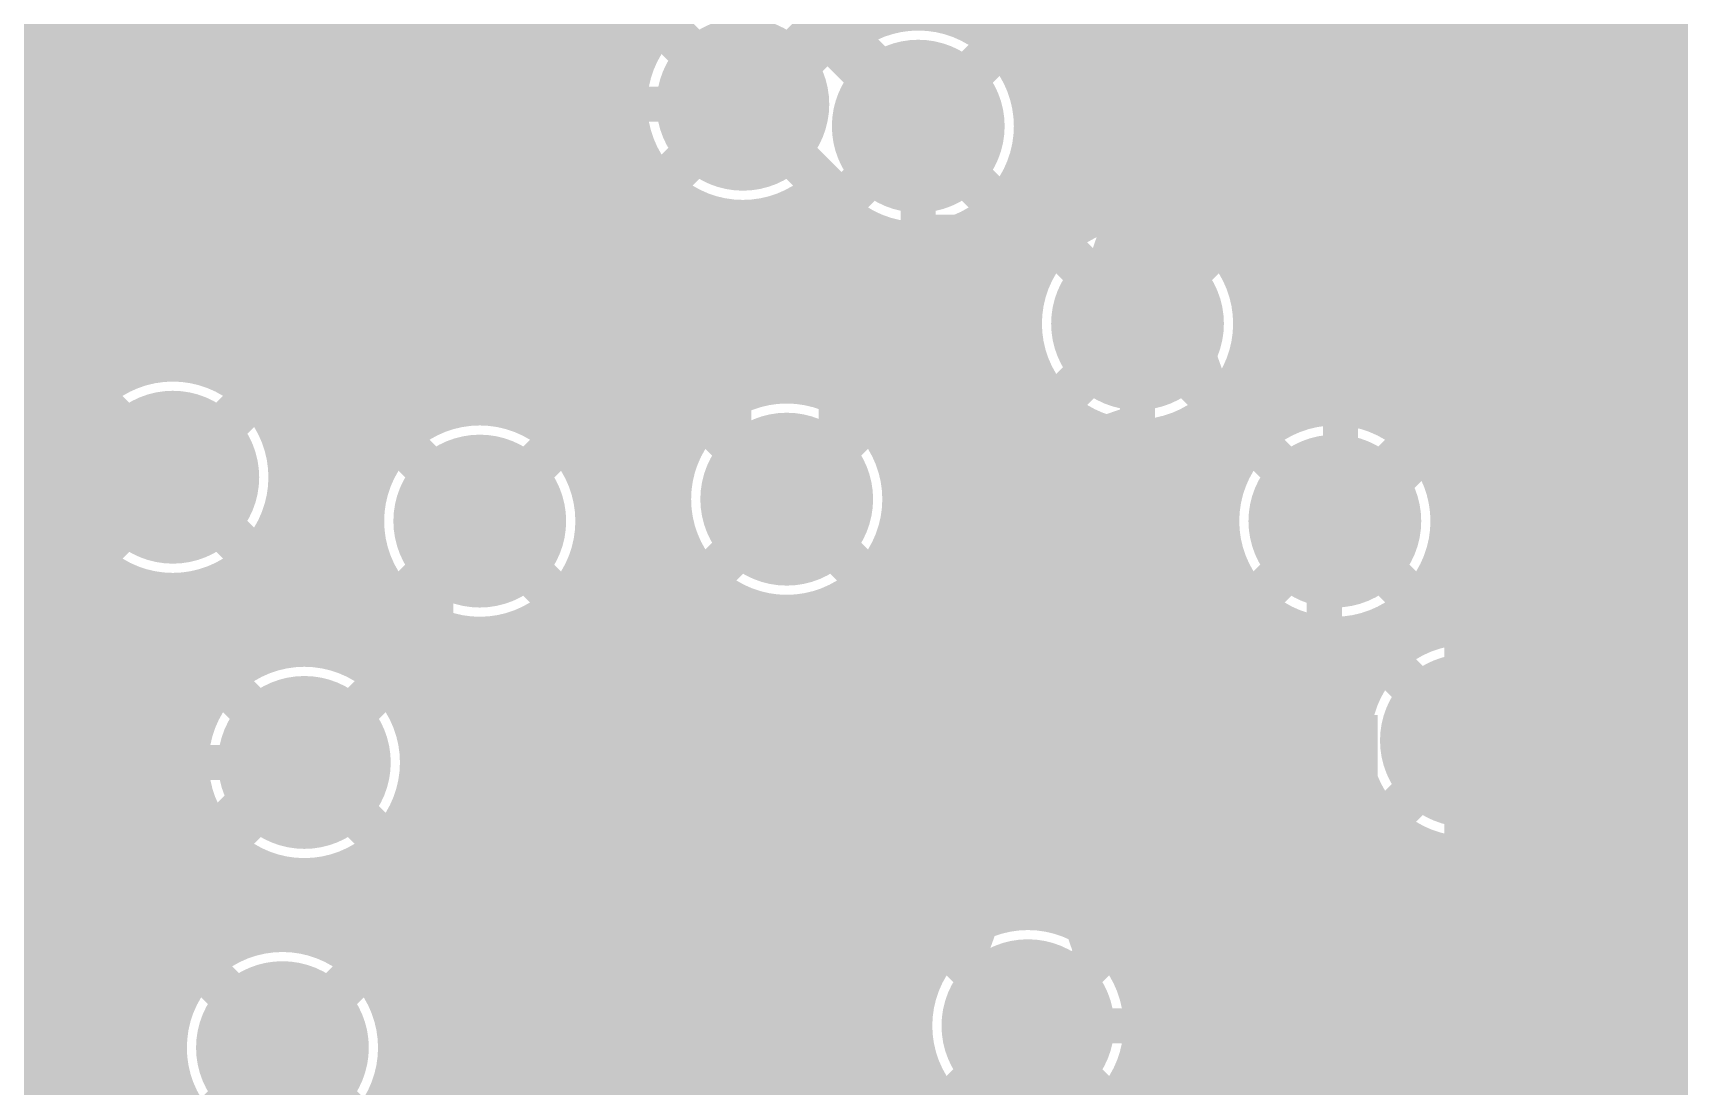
# Model space of a CAD drawing. Extents: x -118 to 4, y -52 to 56.
# Drawn here: x -24.43 to -14.9, y 33.31 to 39.4 of the extents above; entities that cross this region are included whole.
import ezdxf

# ---------------------------------------------------------------- set-up
doc = ezdxf.new("R2010")
doc.units = 0
doc.header["$MEASUREMENT"] = 0
doc.layers.get('0').update_dxf_attribs({"linetype": 'CONTINUOUS'})
for name, color, linetype in [('22-302-0_BOT', 7, 'CONTINUOUS'), ('22-302-0_DRD', 7, 'CONTINUOUS'), ('22-302-0_DRL', 2, 'CONTINUOUS'), ('22-302-0_GND', 1, 'CONTINUOUS'), ('22-302-0_IN1', 3, 'CONTINUOUS'), ('22-302-0_SSB', 12, 'CONTINUOUS'), ('22-302-0_SST', 11, 'CONTINUOUS'), ('22-302-0_TOP', 13, 'CONTINUOUS'), ('THRUHOLE_TAP', 7, 'CONTINUOUS')]:
    doc.layers.add(name, color=color, linetype=linetype)

# ---------------------------------------------------------------- blocks, each defined once
blk = doc.blocks.new('ROUND_50')
at = {"const_width": 0.35052}
blk.add_lwpolyline([(-0.17526, 0, 1), (0.17526, 0, 1)], format="xyb", close=True, dxfattribs=at)
blk = doc.blocks.new('ROUND_106')
at = {"const_width": 0.10033}
blk.add_lwpolyline([(-0.050164, 0, 1), (0.050164, 0, 1)], format="xyb", close=True, dxfattribs=at)
blk = doc.blocks.new('ROUND_107')
at = {"const_width": 0.10033}
blk.add_lwpolyline([(-0.050164, 0, 1), (0.050164, 0, 1)], format="xyb", close=True, dxfattribs=at)
blk = doc.blocks.new('ROUND_93')
at = {"const_width": 0.50038}
blk.add_lwpolyline([(-0.25019, 0, 1), (0.25019, 0, 1)], format="xyb", close=True, dxfattribs=at)
blk = doc.blocks.new('ROUND_95')
at = {"const_width": 0.50038}
blk.add_lwpolyline([(-0.25019, 0, 1), (0.25019, 0, 1)], format="xyb", close=True, dxfattribs=at)
blk = doc.blocks.new('ROUND_58')
at = {"const_width": 0.35052}
blk.add_lwpolyline([(-0.17526, 0, 1), (0.17526, 0, 1)], format="xyb", close=True, dxfattribs=at)
blk = doc.blocks.new('ROUND_65')
at = {"const_width": 0.35052}
blk.add_lwpolyline([(-0.17526, 0, 1), (0.17526, 0, 1)], format="xyb", close=True, dxfattribs=at)
blk = doc.blocks.new('ROUND_98')
at = {"const_width": 0.10033}
blk.add_lwpolyline([(-0.050164, 0, 1), (0.050164, 0, 1)], format="xyb", close=True, dxfattribs=at)

msp = doc.modelspace()

# ---------------------------------------------------------------- linework, layer by layer
at = {"layer": '22-302-0_BOT'}
for points, const_width in [([(-13.97, 37.5031), (-15.0241, 37.5031), (-17.653, 40.132), (-21.082, 40.132), (-21.59, 39.624), (-23.622, 39.624), (-24.003, 40.005), (-24.003, 42.545), (-24.4094, 42.9514), (-35.9156, 42.9514), (-37.719, 41.148)], 0.2032), ([(-13.97, 38.00348), (-14.88948, 38.00348), (-17.526, 40.64), (-22.733, 40.64), (-22.987, 40.386)], 0.2032), ([(-20.32, 38.989), (-20.193, 38.989), (-19.558, 39.624), (-18.542, 39.624), (-14.91996, 36.00196), (-13.97, 36.00196)], 0.2032), ([(-20.066, 36.703), (-20.955, 37.592), (-22.225, 37.592), (-23.63724, 39.00424), (-25.4381, 39.00424)], 0.2032), ([(-19.304, 38.862), (-19.304, 35.687), (-22.95652, 32.03448), (-22.95652, 30.5181)], 0.2032), ([(-25.4381, 38.50386), (-23.77186, 38.50386), (-21.844, 36.576)], 0.2032), ([(-18.034, 37.719), (-18.034, 34.925), (-17.45234, 34.34334), (-17.45234, 30.5181)], 0.2032), ([(-25.4381, 36.00196), (-24.45004, 36.00196), (-23.622, 36.83)], 0.2032), ([(-16.2306, 36.73856), (-15.20698, 35.71494)], 0.254), ([(-16.95196, 30.5181), (-16.95196, 36.50996), (-17.018, 36.576), (-16.891, 36.576)], 0.2032), ([(-16.01724, 36.5252), (-16.21282, 36.5252)], 0.254), ([(-16.002, 36.50996), (-16.002, 35.97402)], 0.254), ([(-16.2306, 36.41344), (-16.2306, 35.97656)], 0.254), ([(-15.78864, 36.2966), (-16.27124, 36.2966)], 0.254), ([(-15.7734, 36.28136), (-15.7734, 35.88512)], 0.254), ([(-16.4592, 36.05022), (-16.4592, 35.90036)], 0.254), ([(-15.56004, 36.068), (-16.43888, 36.068)], 0.254), ([(-15.5448, 36.05276), (-15.5448, 35.65398)], 0.254), ([(-16.54556, 35.98926), (-16.54556, 35.84194)], 0.254), ([(-15.33144, 35.8394), (-15.70736, 35.8394)], 0.254), ([(-15.3162, 35.82416), (-15.3162, 29.6164)], 0.254), ([(-15.20698, 35.71494), (-15.18868, 35.69774)], 0.254), ([(-15.1892, 35.69716), (-15.1892, 35.03168)], 0.254), ([(-15.1892, 35.6108), (-15.52194, 35.6108)], 0.254), ([(-22.86, 35.179), (-24.003, 35.179), (-24.32558, 35.50158), (-25.4381, 35.50158)], 0.2032), ([(-15.1892, 35.3822), (-15.45336, 35.3822)], 0.254), ([(-15.9512, 30.5181), (-15.9512, 35.0012), (-16.129, 35.179), (-16.129, 35.306)], 0.2032), ([(-15.1892, 35.1536), (-15.46606, 35.1536)], 0.254), ([(-25.4381, 35.0012), (-24.4602, 35.0012), (-22.987, 33.528)], 0.2032), ([(-15.18666, 35.03168), (-15.18765, 35.0012)], 0.254), ([(-15.5448, 34.95802), (-15.5448, 31.50362)], 0.254), ([(-15.5448, 34.95802), (-15.5448, 31.50362)], 0.254), ([(-15.18158, 34.925), (-15.5448, 34.925)], 0.254), ([(-15.14602, 34.6964), (-15.5448, 34.6964)], 0.254), ([(-15.18666, 34.4678), (-15.5448, 34.4678)], 0.254), ([(-24.28748, 34.25444), (-23.6601, 33.62452)], 0.254), ([(-15.12316, 34.2392), (-15.5448, 34.2392)], 0.254), ([(-24.2316, 34.19856), (-24.2316, 34.10966)], 0.254), ([(-24.04364, 34.0106), (-24.2189, 34.0106)], 0.254), ([(-15.1892, 34.0106), (-15.5448, 34.0106)], 0.254), ([(-24.003, 33.96996), (-24.003, 33.59404)], 0.254), ([(-24.2316, 33.89122), (-24.2316, 33.8201)], 0.254), ([(-23.81504, 33.782), (-24.19096, 33.782)], 0.254), ([(-24.19096, 33.782), (-23.84298, 33.43402)], 0.254), ([(-23.7744, 33.74136), (-23.7744, 33.34258)], 0.254), ([(-15.13586, 33.782), (-15.5448, 33.782)], 0.254), ([(-18.95348, 30.5181), (-18.95348, 33.37052), (-18.669, 33.655)], 0.2032), ([(-23.66518, 33.5534), (-23.96236, 33.5534)], 0.254), ([(-15.18666, 33.5534), (-15.5448, 33.5534)], 0.254), ([(-25.654, 31.496), (-24.765, 31.496), (-24.13, 32.131), (-24.13, 33.147), (-24.48306, 33.50006), (-25.4381, 33.50006)], 0.2032), ([(-23.6347, 33.3248), (-23.76424, 33.3248)], 0.254), ([(-15.15364, 33.3248), (-15.5448, 33.3248)], 0.254)]:
    msp.add_lwpolyline(points, dxfattribs=dict(at, const_width=const_width))
at = {"layer": '22-302-0_BOT', "const_width": 0.254}
for points in [[(-16.21028, 36.576, 0.0604116), (-16.23001, 36.7387)], [(-16.54556, 35.98926, 0.265672), (-16.21012, 36.576)], [(-16.129, 35.98672, 0.1666974), (-16.54674, 35.84346)], [(-15.44828, 35.306, 0.4142136), (-16.129, 35.98672)], [(-15.5448, 34.95802, 0.1351175), (-15.44902, 35.306)], [(-15.1892, 35.0012, 0.1423214), (-15.11605, 34.74941)], [(-15.11554, 34.74974, 0.1411516), (-15.18724, 34.50082)], [(-15.1892, 34.50082, 0.1423214), (-15.11605, 34.24903)], [(-24.2189, 34.00044, 0.1404184), (-24.29018, 34.24926)], [(-15.11554, 34.24936, 0.1411516), (-15.18724, 34.00044)], [(-24.24938, 33.8328, 0.0913679), (-24.21849, 34.00044)], [(-15.1892, 34.00044, 0.1423214), (-15.11605, 33.74865)], [(-24.19604, 33.78708, 0.0433098), (-24.24978, 33.83223)], [(-24.19604, 33.78708, 0.0433098), (-24.24978, 33.83223)], [(-15.11554, 33.74898, 0.1411516), (-15.18724, 33.50006)], [(-23.6601, 33.62452, 0.0356214), (-23.66698, 33.528)], [(-23.66772, 33.528, 0.4142136), (-22.987, 32.84728)], [(-15.1892, 33.50006, 0.1423214), (-15.11605, 33.24827)], [(-23.7236, 33.147, 0.1989115), (-23.84263, 33.43437)], [(-15.11554, 33.2486, 0.1411516), (-15.18724, 32.99968)]]:
    msp.add_lwpolyline(points, format="xyb", dxfattribs=at)
at = {"layer": '22-302-0_DRD', "const_width": 0.254}
for points in [[(-19.685, 39.624), (-20.955, 38.354)], [(-19.685, 38.354), (-20.955, 39.624)], [(-18.669, 39.497), (-19.939, 38.227)], [(-18.669, 38.227), (-19.939, 39.497)], [(-17.399, 38.354), (-18.669, 37.084)], [(-17.399, 37.084), (-18.669, 38.354)], [(-22.987, 37.465), (-24.257, 36.195)], [(-22.987, 36.195), (-24.257, 37.465)], [(-19.431, 37.338), (-20.701, 36.068)], [(-19.431, 36.068), (-20.701, 37.338)], [(-21.209, 37.211), (-22.479, 35.941)], [(-21.209, 35.941), (-22.479, 37.211)], [(-16.256, 37.211), (-17.526, 35.941)], [(-16.256, 35.941), (-17.526, 37.211)], [(-15.494, 35.941), (-16.764, 34.671)], [(-15.494, 34.671), (-16.764, 35.941)], [(-22.225, 35.814), (-23.495, 34.544)], [(-22.225, 34.544), (-23.495, 35.814)], [(-18.034, 34.29), (-19.304, 33.02)], [(-18.034, 33.02), (-19.304, 34.29)], [(-22.352, 34.163), (-23.622, 32.893)], [(-22.352, 32.893), (-23.622, 34.163)]]:
    msp.add_lwpolyline(points, dxfattribs=at)
at = {"layer": '22-302-0_IN1', "const_width": 0.254}
for points in [[(-24.13, 55.372), (-24.13, 37.28212)], [(-23.9014, 55.372), (-23.9014, 37.44976)], [(-23.6728, 55.372), (-23.6728, 37.50818)], [(-22.3012, 55.372), (-22.3012, 37.07892)], [(-22.0726, 55.372), (-22.0726, 37.21608)], [(-18.6436, 55.372), (-18.6436, 39.02202)], [(-18.415, 55.372), (-18.415, 38.28288)], [(-18.1864, 55.372), (-18.1864, 38.38194)], [(-17.9578, 55.372), (-17.9578, 38.39464)], [(-17.7292, 55.372), (-17.7292, 38.32606)], [(-17.5006, 55.372), (-17.5006, 38.14064)], [(-17.272, 55.372), (-17.272, 37.13988)], [(-17.0434, 55.372), (-17.0434, 37.23894)], [(-16.8148, 55.372), (-16.8148, 37.25164)], [(-16.5862, 55.372), (-16.5862, 37.18306)], [(-16.3576, 55.372), (-16.3576, 36.99764)], [(-16.129, 55.372), (-16.129, 35.98672)], [(-15.9004, 55.372), (-15.9004, 35.94608)], [(-15.6718, 55.372), (-15.6718, 35.80892)], [(-15.4432, 55.372), (-15.4432, 24.80564)], [(-15.2146, 50.62474), (-15.2146, 27.14752)], [(-14.986, 50.36312), (-14.986, 27.29992)], [(-18.8722, 47.87138), (-18.8722, 39.38778)], [(-19.7866, 47.68088), (-19.7866, 39.41064)], [(-19.1008, 47.66564), (-19.1008, 39.5097)], [(-19.558, 47.59198), (-19.558, 39.49192)], [(-21.844, 46.53788), (-21.844, 37.25672)], [(-20.9296, 46.4439), (-20.9296, 39.28872)], [(-21.6154, 46.37024), (-21.6154, 37.21608)], [(-21.3868, 46.31182), (-21.3868, 37.07892)], [(-21.1582, 46.33214), (-21.1582, 19.14398)], [(-24.3586, 41.74236), (-24.3586, 10.76198)], [(-23.4442, 39.88308), (-23.4442, 37.48532)], [(-22.5298, 39.88308), (-22.5298, 35.77336)], [(-23.2156, 39.74592), (-23.2156, 37.37356)], [(-22.7584, 39.74592), (-22.7584, 35.84956)], [(-22.987, 39.70528), (-22.987, 37.0713)], [(-20.79752, 39.4716), (-29.1719, 39.4716)], [(-19.60372, 39.4716), (-19.83994, 39.4716)], [(-12.17676, 39.4716), (-19.00174, 39.4716)], [(-20.94992, 39.243), (-29.17698, 39.243)], [(-12.00912, 39.243), (-18.74012, 39.243)], [(-20.99818, 39.0144), (-29.26588, 39.0144)], [(2.921, 39.0144), (-18.64106, 39.0144)], [(-20.9677, 38.7858), (-29.49702, 38.7858)], [(2.921, 38.7858), (-18.62836, 38.7858)], [(-20.9296, 38.68674), (-20.9296, 19.37512)], [(-18.6436, 38.69944), (-18.6436, 38.01872)], [(-20.84578, 38.5572), (-43.90898, 38.5572)], [(2.921, 38.5572), (-18.69694, 38.5572)], [(-20.701, 38.42512), (-20.701, 36.9443)], [(-20.48002, 38.3286), (-44.10456, 38.3286)], [(-20.4724, 38.32606), (-20.4724, 37.24656)], [(-20.2438, 38.31336), (-20.2438, 37.35832)], [(-19.72564, 38.3286), (-20.15744, 38.3286)], [(-20.0152, 38.38194), (-20.0152, 37.38118)], [(-19.7866, 38.38194), (-19.7866, 37.32276)], [(-18.33372, 38.3286), (-18.88236, 38.3286)], [(-18.8722, 38.33622), (-18.8722, 34.3027)], [(2.921, 38.3286), (-17.73174, 38.3286)], [(-19.558, 38.23208), (-19.558, 37.15512)], [(-19.1008, 38.21176), (-19.1008, 34.18078)], [(-19.3294, 38.18128), (-19.3294, 33.81502)], [(-18.59788, 38.1), (-44.42714, 38.1)], [(-7.4803, 38.1), (-17.47012, 38.1)], [(-18.69694, 37.8714), (-53.9369, 37.8714)], [(-7.78256, 37.8714), (-17.37106, 37.8714)], [(-18.70964, 37.6428), (-54.01564, 37.6428)], [(-7.89432, 37.6428), (-17.35836, 37.6428)], [(-23.96998, 37.4142), (-54.22138, 37.4142)], [(-18.64106, 37.4142), (-23.27402, 37.4142)], [(-18.6436, 37.41674), (-18.6436, 34.33318)], [(-7.91718, 37.4142), (-17.42694, 37.4142)], [(-17.5006, 37.29736), (-17.5006, 36.87572)], [(-24.20112, 37.1856), (-60.15228, 37.1856)], [(-22.14372, 37.1856), (-23.04288, 37.1856)], [(-20.54352, 37.1856), (-21.54174, 37.1856)], [(-18.45564, 37.1856), (-19.58594, 37.1856)], [(-17.19072, 37.1856), (-17.61236, 37.1856)], [(-7.85876, 37.1856), (-16.58874, 37.1856)], [(-18.415, 37.15512), (-18.415, 34.28492)], [(-17.7292, 37.11194), (-17.7292, 23.63978)], [(-18.1864, 37.05606), (-18.1864, 34.13252)], [(-17.9578, 37.04336), (-17.9578, 23.7617)], [(-24.29002, 36.957), (-54.74716, 36.957)], [(-22.40788, 36.957), (-22.95398, 36.957)], [(-20.69592, 36.957), (-21.28012, 36.957)], [(-17.45488, 36.957), (-19.43608, 36.957)], [(-7.69112, 36.957), (-16.32712, 36.957)], [(-24.29256, 36.7284), (-47.96536, 36.7284)], [(-22.50694, 36.7284), (-22.9489, 36.7284)], [(-20.74418, 36.7284), (-21.18106, 36.7284)], [(-17.55394, 36.7284), (-19.38528, 36.7284)], [(2.921, 36.7284), (-16.22806, 36.7284)], [(-22.987, 36.58616), (-22.987, 35.84702)], [(-24.21636, 36.4998), (-47.77994, 36.4998)], [(-22.51964, 36.4998), (-23.02764, 36.4998)], [(-20.7137, 36.4998), (-21.16836, 36.4998)], [(-17.56664, 36.4998), (-19.41576, 36.4998)], [(2.921, 36.4998), (-16.21536, 36.4998)], [(-20.701, 36.45916), (-20.701, 19.46402)], [(-24.13, 36.37788), (-24.13, 19.24812)], [(-24.00808, 36.2712), (-47.71136, 36.2712)], [(-23.9014, 36.21024), (-23.9014, 28.98902)], [(-22.45106, 36.2712), (-23.23338, 36.2712)], [(-23.2156, 36.2839), (-23.2156, 35.75812)], [(-20.59178, 36.2712), (-21.23694, 36.2712)], [(-19.558, 36.25088), (-19.558, 32.82188)], [(-17.49806, 36.2712), (-19.54022, 36.2712)], [(-17.5006, 36.27374), (-17.5006, 23.27402)], [(2.921, 36.2712), (-16.28394, 36.2712)], [(-23.6728, 36.15182), (-23.6728, 29.35478)], [(-23.4442, 36.17214), (-23.4442, 35.52698)], [(-20.4724, 36.1569), (-20.4724, 32.67964)], [(-16.3576, 36.15436), (-16.3576, 35.94608)], [(-22.26564, 36.0426), (-33.68294, 36.0426)], [(-22.3012, 36.07308), (-22.3012, 35.56508)], [(-20.22602, 36.0426), (-21.42236, 36.0426)], [(-21.3868, 36.07308), (-21.3868, 21.71192)], [(-20.2438, 36.04514), (-20.2438, 32.86506)], [(-20.0152, 36.02482), (-20.0152, 32.93364)], [(-17.31264, 36.0426), (-19.90344, 36.0426)], [(-19.7866, 36.08324), (-19.7866, 32.92094)], [(-17.272, 36.01212), (-17.272, 23.3553)], [(2.921, 36.0426), (-16.46936, 36.0426)], [(-22.0726, 35.93592), (-22.0726, 21.84908)], [(-21.6154, 35.93592), (-21.6154, 21.84908)], [(-16.5862, 35.96894), (-16.5862, 35.80892)], [(-21.844, 35.89528), (-21.844, 21.88972)], [(-17.0434, 35.91306), (-17.0434, 23.65756)], [(-16.8148, 35.90036), (-16.8148, 23.76932)], [(-23.1013, 35.814), (-31.25216, 35.814)], [(-16.58112, 35.814), (-22.61616, 35.814)], [(2.921, 35.814), (-15.67688, 35.814)], [(-23.40356, 35.5854), (-30.9499, 35.5854)], [(-16.74876, 35.5854), (-22.3139, 35.5854)], [(2.921, 35.5854), (-15.50924, 35.5854)], [(-23.51532, 35.3568), (-30.83814, 35.3568)], [(-16.80718, 35.3568), (-22.20214, 35.3568)], [(2.921, 35.3568), (-15.45082, 35.3568)], [(-23.53818, 35.1282), (-30.81782, 35.1282)], [(-16.78432, 35.1282), (-22.18182, 35.1282)], [(2.921, 35.1282), (-15.47114, 35.1282)], [(-23.47976, 34.8996), (-30.87624, 34.8996)], [(-16.67256, 34.8996), (-22.24024, 34.8996)], [(2.921, 34.8996), (-15.5829, 34.8996)], [(-23.4442, 34.83102), (-23.4442, 34.03092)], [(-22.3012, 34.79038), (-22.3012, 21.71192)], [(-16.5862, 34.80308), (-16.5862, 23.79218)], [(-15.6718, 34.80308), (-15.6718, 24.73706)], [(-23.31212, 34.671), (-31.04388, 34.671)], [(-23.2156, 34.59988), (-23.2156, 34.16808)], [(-22.5298, 34.58464), (-22.5298, 34.03092)], [(-16.3703, 34.671), (-22.40788, 34.671)], [(-16.3576, 34.66592), (-16.3576, 23.73376)], [(-16.129, 34.62528), (-16.129, 23.56612)], [(-15.9004, 34.66592), (-15.9004, 24.55164)], [(2.921, 34.671), (-15.88516, 34.671)], [(-22.987, 34.51098), (-22.987, 34.20872)], [(-22.7584, 34.5059), (-22.7584, 34.16808)], [(2.921, 34.4424), (-48.84674, 34.4424)], [(-19.05508, 34.2138), (-38.16604, 34.2138)], [(2.921, 34.2138), (-18.28038, 34.2138)], [(-23.48992, 33.9852), (-36.60902, 33.9852)], [(-19.26336, 33.9852), (-22.48408, 33.9852)], [(2.921, 33.9852), (-18.07464, 33.9852)], [(-23.62708, 33.7566), (-32.71774, 33.7566)], [(-19.33956, 33.7566), (-22.34692, 33.7566)], [(2.921, 33.7566), (-17.9959, 33.7566)], [(-23.66772, 33.528), (-32.45612, 33.528)], [(-19.33702, 33.528), (-22.30628, 33.528)], [(-19.3294, 33.49244), (-19.3294, 32.55772)], [(2.921, 33.528), (-18.00098, 33.528)], [(-23.62708, 33.2994), (-32.35706, 33.2994)], [(-19.24812, 33.2994), (-22.34692, 33.2994)], [(2.921, 33.2994), (-18.08988, 33.2994)]]:
    msp.add_lwpolyline(points, dxfattribs=at)
for points in [[(-20.32, 39.66972, 0.4142136), (-21.00072, 38.989)], [(-19.75612, 39.37, 0.2491151), (-20.32, 39.66953)], [(-19.304, 39.54272, 0.1838455), (-19.75656, 39.3705)], [(-18.62328, 38.862, 0.4142136), (-19.304, 39.54272)], [(-21.00072, 38.989, 0.4142136), (-20.32, 38.30828)], [(-19.304, 38.18128, 0.4142136), (-18.62328, 38.862)], [(-20.32, 38.30828, 0.1838456), (-19.86744, 38.4805)], [(-19.86788, 38.481, 0.2491151), (-19.304, 38.18147)], [(-18.034, 38.39972, 0.4142136), (-18.71472, 37.719)], [(-17.35328, 37.719, 0.4142136), (-18.034, 38.39972)], [(-18.71472, 37.719, 0.4142136), (-18.034, 37.03828)], [(-18.034, 37.03828, 0.4142136), (-17.35328, 37.719)], [(-23.622, 37.51072, 0.4142136), (-24.30272, 36.83)], [(-22.94128, 36.83, 0.4142136), (-23.622, 37.51072)], [(-20.066, 37.38372, 0.4142136), (-20.74672, 36.703)], [(-19.38528, 36.703, 0.4142136), (-20.066, 37.38372)], [(-21.844, 37.25672, 0.4142136), (-22.52472, 36.576)], [(-21.16328, 36.576, 0.4142136), (-21.844, 37.25672)], [(-16.891, 37.25672, 0.4142136), (-17.57172, 36.576)], [(-16.21028, 36.576, 0.4142136), (-16.891, 37.25672)], [(-24.30272, 36.83, 0.4142136), (-23.622, 36.14928)], [(-23.622, 36.14928, 0.4142136), (-22.94128, 36.83)], [(-20.74672, 36.703, 0.4142136), (-20.066, 36.02228)], [(-20.066, 36.02228, 0.4142136), (-19.38528, 36.703)], [(-22.52472, 36.576, 0.4142136), (-21.844, 35.89528)], [(-21.844, 35.89528, 0.4142136), (-21.16328, 36.576)], [(-17.57172, 36.576, 0.4142136), (-16.891, 35.89528)], [(-16.891, 35.89528, 0.4142136), (-16.21028, 36.576)], [(-16.129, 35.98672, 0.4142136), (-16.80972, 35.306)], [(-15.44828, 35.306, 0.4142136), (-16.129, 35.98672)], [(-22.86, 35.85972, 0.4142136), (-23.54072, 35.179)], [(-22.17928, 35.179, 0.4142136), (-22.86, 35.85972)], [(-16.80972, 35.306, 0.4142136), (-16.129, 34.62528)], [(-16.129, 34.62528, 0.4142136), (-15.44828, 35.306)], [(-23.54072, 35.179, 0.4142136), (-22.86, 34.49828)], [(-22.86, 34.49828, 0.4142136), (-22.17928, 35.179)], [(-18.669, 34.33572, 0.4142136), (-19.34972, 33.655)], [(-17.98828, 33.655, 0.4142136), (-18.669, 34.33572)], [(-22.987, 34.20872, 0.4142136), (-23.66772, 33.528)], [(-22.30628, 33.528, 0.4142136), (-22.987, 34.20872)], [(-19.34972, 33.655, 0.4142136), (-18.669, 32.97428)], [(-18.669, 32.97428, 0.4142136), (-17.98828, 33.655)], [(-23.66772, 33.528, 0.4142136), (-22.987, 32.84728)], [(-22.987, 32.84728, 0.4142136), (-22.30628, 33.528)]]:
    msp.add_lwpolyline(points, format="xyb", dxfattribs=at)
at = {"layer": '22-302-0_SSB', "const_width": 0.1524}
msp.add_lwpolyline([(-15.24, 39.497), (-15.24, 31.75), (-24.13, 31.75), (-24.13, 40.64), (-16.383, 40.64), (-15.24, 39.497)], dxfattribs=at)
at = {"layer": '22-302-0_SST'}
for points, const_width in [([(-16.129, 38.862), (-16.129, 36.449)], 0.254), ([(0.889, 38.862), (-16.129, 38.862)], 0.254), ([(0.889, 38.8366), (-16.129, 38.8366)], 0.254), ([(-16.0274, 38.862), (-16.0274, 36.449)], 0.254), ([(-15.7988, 38.862), (-15.7988, 36.449)], 0.254), ([(-15.5702, 38.862), (-15.5702, 36.449)], 0.254), ([(-15.3416, 38.862), (-15.3416, 36.449)], 0.254), ([(-15.113, 38.862), (-15.113, 36.449)], 0.254), ([(-14.8844, 38.862), (-14.8844, 36.449)], 0.254), ([(0.889, 38.608), (-16.129, 38.608)], 0.254), ([(0.889, 38.3794), (-16.129, 38.3794)], 0.254), ([(-19.77898, 36.97732), (-19.77898, 37.61232), (-20.0025, 38.24732), (-20.14982, 38.24732), (-20.37334, 37.61232), (-20.37334, 36.97732)], 0.2032), ([(-18.7071, 38.0365), (-18.78076, 38.24732), (-19.22526, 38.24732), (-19.29892, 38.0365), (-19.29892, 37.82568), (-19.22526, 37.61232), (-18.78076, 37.61232), (-18.7071, 37.4015), (-18.7071, 37.19068), (-18.78076, 36.97732), (-19.22526, 36.97732), (-19.29892, 37.19068)], 0.2032), ([(-17.63268, 38.0365), (-17.70888, 38.24732), (-18.15338, 38.24732), (-18.22704, 38.0365), (-18.22704, 37.82568), (-18.15338, 37.61232), (-17.70888, 37.61232), (-17.63268, 37.4015), (-17.63268, 37.19068), (-17.70888, 36.97732), (-18.15338, 36.97732), (-18.22704, 37.19068)], 0.2032), ([(-16.5608, 38.24732), (-16.78178, 37.61232), (-16.93164, 37.61232), (-17.15262, 38.24732)], 0.2032), ([(0.889, 38.1508), (-16.129, 38.1508)], 0.254), ([(0.889, 37.9222), (-16.129, 37.9222)], 0.254), ([(0.889, 37.6936), (-16.129, 37.6936)], 0.254), ([(-16.85798, 36.97732), (-16.85798, 37.61232)], 0.2032), ([(0.889, 37.465), (-16.129, 37.465)], 0.254), ([(-19.77898, 37.4015), (-20.37334, 37.4015)], 0.2032), ([(0.889, 37.2364), (-16.129, 37.2364)], 0.254), ([(0.889, 37.0078), (-16.129, 37.0078)], 0.254), ([(0.889, 36.7792), (-16.129, 36.7792)], 0.254), ([(0.889, 36.5506), (-16.129, 36.5506)], 0.254), ([(0.889, 36.449), (-16.129, 36.449)], 0.254), ([(0.889, 35.941), (-16.129, 35.941), (-16.129, 33.528)], 0.254), ([(-16.0274, 35.941), (-16.0274, 33.528)], 0.254), ([(-15.7988, 35.941), (-15.7988, 33.528)], 0.254), ([(-15.5702, 35.941), (-15.5702, 33.528)], 0.254), ([(-15.3416, 35.941), (-15.3416, 33.528)], 0.254), ([(-15.113, 35.941), (-15.113, 33.528)], 0.254), ([(-14.8844, 35.941), (-14.8844, 33.528)], 0.254), ([(0.889, 35.9156), (-16.129, 35.9156)], 0.254), ([(0.889, 35.687), (-16.129, 35.687)], 0.254), ([(0.889, 35.4584), (-16.129, 35.4584)], 0.254), ([(-18.88998, 35.2425), (-18.96618, 35.45332), (-19.41068, 35.45332), (-19.48434, 35.2425), (-19.48434, 35.03168), (-19.41068, 34.81832), (-18.96618, 34.81832), (-18.88998, 34.6075), (-18.88998, 34.39668), (-18.96618, 34.18332), (-19.41068, 34.18332), (-19.48434, 34.39668)], 0.2032), ([(-17.8181, 34.39668), (-17.89176, 34.18332), (-18.33626, 34.18332), (-18.40992, 34.39668), (-18.40992, 35.2425), (-18.33626, 35.45332), (-17.89176, 35.45332), (-17.8181, 35.2425)], 0.2032), ([(-17.33804, 34.18332), (-17.33804, 35.45332)], 0.2032), ([(-16.74368, 34.18332), (-16.74368, 35.45332)], 0.2032), ([(0.889, 35.2298), (-16.129, 35.2298)], 0.254), ([(0.889, 35.0012), (-16.129, 35.0012)], 0.254), ([(-16.74368, 34.81832), (-17.33804, 34.81832)], 0.2032), ([(0.889, 34.7726), (-16.129, 34.7726)], 0.254), ([(0.889, 34.544), (-16.129, 34.544)], 0.254), ([(0.889, 34.3154), (-16.129, 34.3154)], 0.254), ([(0.889, 34.0868), (-16.129, 34.0868)], 0.254), ([(0.889, 33.8582), (-16.129, 33.8582)], 0.254), ([(0.889, 33.6296), (-16.129, 33.6296)], 0.254), ([(0.889, 33.528), (-16.129, 33.528)], 0.254)]:
    msp.add_lwpolyline(points, dxfattribs=dict(at, const_width=const_width))
at = {"layer": '22-302-0_TOP'}
for points, const_width in [([(-18.669, 33.655), (-16.129, 33.655), (-15.24, 34.544), (-15.24, 48.641), (-16.637, 50.038), (-16.637, 52.07), (-18.796, 54.229), (-50.927, 54.229), (-51.308, 53.848), (-54.356, 53.848)], 0.2032), ([(-16.129, 35.306), (-15.621, 35.814), (-15.621, 48.387), (-17.018, 49.784), (-17.018, 51.689), (-19.177, 53.848), (-50.419, 53.848), (-51.054, 53.213)], 0.2032), ([(-16.891, 36.576), (-16.764, 36.576), (-16.002, 37.338), (-16.002, 46.482), (-17.399, 47.879), (-17.399, 51.435), (-19.431, 53.467), (-49.784, 53.467), (-50.8, 52.451), (-51.308, 52.451), (-51.816, 52.959), (-65.786, 52.959), (-65.913, 52.832)], 0.2032), ([(-91.694, 52.578), (-91.313, 52.197), (-75.819, 52.197), (-75.311, 52.705), (-67.437, 52.705), (-66.421, 51.689), (-65.405, 51.689), (-64.897, 52.197), (-54.102, 52.197), (-53.213, 51.308), (-47.498, 51.308), (-45.72, 53.086), (-19.812, 53.086), (-17.78, 51.054), (-17.78, 47.625), (-16.383, 46.228), (-16.383, 39.37), (-18.034, 37.719)], 0.2032), ([(-19.812, 52.07), (-18.415, 50.673), (-18.415, 47.625), (-16.764, 45.974), (-16.764, 40.005), (-19.177, 37.592), (-21.844, 37.592), (-25.654, 33.782), (-25.654, 31.496)], 0.2032), ([(-14.605, 50.927), (-14.605, 34.036), (-16.383, 32.258), (-19.939, 32.258)], 0.2032), ([(-57.277, 50.038), (-54.61, 50.038), (-54.102, 50.546), (-42.545, 50.546), (-41.148, 49.149), (-41.148, 45.085), (-39.243, 43.18), (-38.227, 43.18), (-36.322, 41.275), (-21.59, 41.275), (-19.304, 38.989), (-19.304, 38.862)], 0.2032), ([(-18.9738, 47.69612), (-18.9738, 39.5097)], 0.254), ([(-18.7452, 47.27956), (-18.7452, 39.32682)], 0.254), ([(-18.5166, 47.05096), (-18.5166, 38.92804)], 0.254), ([(-18.288, 46.82236), (-18.288, 39.15664)], 0.254), ([(-18.0594, 46.59376), (-18.0594, 39.38524)], 0.254), ([(-17.24152, 40.20312), (-18.57756, 38.86708)], 0.254), ([(-18.02384, 39.4208), (-18.83918, 39.4208)], 0.254), ([(-18.25244, 39.1922), (-18.6563, 39.1922)], 0.254), ([(-36.83, 27.8638), (-36.83, 27.686), (-31.75, 22.606), (-29.591, 22.606), (-28.575, 23.622), (-28.575, 28.829), (-26.924, 30.48), (-26.924, 34.671), (-22.606, 38.989), (-20.32, 38.989)], 0.2032), ([(-18.48104, 38.9636), (-18.58518, 38.9636)], 0.254), ([(-16.47952, 38.5953), (-17.30756, 37.76726)], 0.254), ([(-16.47952, 38.5953), (-16.47952, 37.53612)], 0.254), ([(-16.47952, 38.5064), (-16.57096, 38.5064)], 0.254), ([(-16.6878, 38.38956), (-16.6878, 37.32784)], 0.254), ([(-16.47952, 38.2778), (-16.79956, 38.2778)], 0.254), ([(-16.9164, 38.16096), (-16.9164, 37.30244)], 0.254), ([(-16.47952, 38.0492), (-17.02816, 38.0492)], 0.254), ([(-17.145, 37.93236), (-17.145, 37.25672)], 0.254), ([(-17.30756, 37.719), (-17.30916, 37.76715)], 0.254), ([(-16.47952, 37.8206), (-17.25676, 37.8206)], 0.254), ([(-16.47952, 37.592), (-17.31772, 37.592)], 0.254), ([(-16.47952, 37.53612), (-16.73098, 37.28466)], 0.254), ([(-18.68932, 37.40404), (-18.83664, 37.25672)], 0.254), ([(-18.7452, 37.34816), (-18.7452, 34.37636)], 0.254), ([(-18.66646, 37.3634), (-18.72996, 37.3634)], 0.254), ([(-16.65224, 37.3634), (-17.399, 37.3634)], 0.254), ([(-17.3736, 37.41674), (-17.3736, 37.11956)], 0.254), ([(-18.9738, 37.15766), (-18.9738, 34.31286)], 0.254), ([(-18.5166, 37.17544), (-18.5166, 34.36366)], 0.254), ([(-19.177, 37.11448), (-19.46656, 37.11448)], 0.254), ([(-19.431, 37.11448), (-19.431, 37.05606)], 0.254), ([(-19.2024, 37.11448), (-19.2024, 34.14776)], 0.254), ([(-18.4658, 37.1348), (-19.03476, 37.1348)], 0.254), ([(-17.35582, 37.1348), (-17.6022, 37.1348)], 0.254), ([(-17.6022, 37.1348), (-17.6022, 36.72332)], 0.254), ([(-18.288, 37.03828), (-18.288, 34.27222)], 0.254), ([(-18.0594, 36.99256), (-18.0594, 34.13252)], 0.254), ([(-17.8308, 37.0205), (-17.8308, 34.13252)], 0.254), ([(-17.5387, 36.9062), (-19.3675, 36.9062)], 0.254), ([(-23.622, 36.83), (-26.416, 34.036), (-26.416, 30.353), (-28.067, 28.702), (-28.067, 23.114), (-33.28416, 17.89684), (-33.28416, 17.50568)], 0.2032), ([(-25.4, 26.1112), (-25.4, 26.162), (-26.035, 26.797), (-26.035, 28.067), (-21.59, 32.512), (-21.59, 35.179), (-20.066, 36.703)], 0.2032), ([(-17.60982, 36.6776), (-19.33956, 36.6776)], 0.254), ([(-21.844, 36.576), (-22.098, 36.322), (-22.098, 32.639), (-26.543, 28.194), (-26.543, 21.971), (-26.924, 21.59), (-26.924, 20.955), (-26.416, 20.447), (-20.32, 20.447), (-19.685, 21.082), (-19.685, 22.86)], 0.2032), ([(-16.09852, 36.5633), (-16.16964, 36.49472)], 0.254), ([(-16.09852, 36.5633), (-16.09852, 36.03244)], 0.254), ([(-17.60474, 36.449), (-19.38528, 36.449)], 0.254), ([(-17.6022, 36.42868), (-17.6022, 34.13252)], 0.254), ([(-16.09852, 36.449), (-16.17472, 36.449)], 0.254), ([(-19.431, 36.34994), (-19.431, 32.77616)], 0.254), ([(-17.52346, 36.2204), (-19.52244, 36.2204)], 0.254), ([(-16.09852, 36.2204), (-16.256, 36.2204)], 0.254), ([(-16.2306, 36.27374), (-16.2306, 36.02482)], 0.254), ([(-19.6596, 36.10102), (-19.6596, 32.92856)], 0.254), ([(-17.3736, 36.03244), (-17.3736, 34.13252)], 0.254), ([(-16.09852, 36.03244), (-16.12884, 36.03053)], 0.254), ([(-20.11426, 35.97656), (-21.11248, 34.98088)], 0.254), ([(-20.1168, 35.97656), (-20.1168, 32.96158)], 0.254), ([(-20.11426, 35.97656), (-20.066, 35.97496)], 0.254), ([(-17.3228, 35.9918), (-19.91868, 35.9918)], 0.254), ([(-19.8882, 35.99942), (-19.8882, 32.9819)], 0.254), ([(-16.36776, 35.9918), (-16.4592, 35.9918)], 0.254), ([(-16.4592, 35.9918), (-16.4592, 35.9537)], 0.254), ([(-17.145, 35.89528), (-17.145, 34.13252)], 0.254), ([(-16.9164, 35.84956), (-16.9164, 34.13252)], 0.254), ([(-16.6878, 35.8775), (-16.6878, 35.77082)], 0.254), ([(-20.3454, 35.74796), (-20.3454, 32.85998)], 0.254), ([(-16.69288, 35.7632), (-20.33016, 35.7632)], 0.254), ([(-16.81734, 35.5346), (-20.55876, 35.5346)], 0.254), ([(-20.574, 35.51936), (-20.574, 32.61106)], 0.254), ([(-20.8026, 35.29076), (-20.8026, 29.30652)], 0.254), ([(-16.85544, 35.306), (-20.78736, 35.306)], 0.254), ([(-35.23488, 17.50568), (-35.23488, 15.54988), (-34.798, 15.113), (-32.766, 15.113), (-32.512, 15.367), (-32.512, 17.907), (-27.559, 22.86), (-27.559, 28.575), (-24.892, 31.242), (-24.892, 33.274), (-22.987, 35.179), (-22.86, 35.179)], 0.2032), ([(-21.0312, 35.06216), (-21.0312, 29.30652)], 0.254), ([(-16.81734, 35.0774), (-21.01596, 35.0774)], 0.254), ([(-21.11248, 34.98088), (-21.11248, 32.512)], 0.254), ([(-16.69288, 34.8488), (-21.11248, 34.8488)], 0.254), ([(-16.6878, 34.84118), (-16.6878, 34.13252)], 0.254), ([(-16.36776, 34.6202), (-21.11248, 34.6202)], 0.254), ([(-16.4592, 34.6583), (-16.4592, 34.13252)], 0.254), ([(-15.80388, 34.65576), (-16.32712, 34.13252)], 0.254), ([(-16.2306, 34.58718), (-16.2306, 34.22904)], 0.254), ([(-16.002, 34.58972), (-16.002, 34.45764)], 0.254), ([(-15.83944, 34.6202), (-15.89024, 34.6202)], 0.254), ([(-16.06804, 34.3916), (-21.11248, 34.3916)], 0.254), ([(-19.18716, 34.163), (-21.11248, 34.163)], 0.254), ([(-16.29664, 34.163), (-18.1483, 34.163)], 0.254), ([(-16.32712, 34.13252), (-18.1229, 34.13252)], 0.254), ([(-19.33956, 33.9344), (-21.11248, 33.9344)], 0.254), ([(-19.3929, 33.7058), (-21.11248, 33.7058)], 0.254), ([(-14.26718, 33.69818), (-16.04264, 31.92272)], 0.254), ([(-22.987, 33.528), (-22.987, 32.512), (-27.051, 28.448), (-27.051, 22.098), (-27.686, 21.463), (-27.686, 19.939)], 0.2032), ([(-19.37258, 33.4772), (-21.11248, 33.4772)], 0.254), ([(-19.27098, 33.2486), (-21.11248, 33.2486)], 0.254)]:
    msp.add_lwpolyline(points, dxfattribs=dict(at, const_width=const_width))
at = {"layer": '22-302-0_TOP', "const_width": 0.254}
for points in [[(-18.57756, 38.86708, 0.3797189), (-19.22272, 39.58336)], [(-18.034, 36.99256, 0.4142136), (-17.30756, 37.719)], [(-18.68932, 37.40404, 0.2883051), (-18.034, 36.99256)], [(-19.177, 37.11448, 0.1989124), (-18.83934, 37.25434)], [(-19.177, 37.11448, 0.1989124), (-18.83934, 37.25434)], [(-16.891, 37.30244, 0.4142136), (-17.61744, 36.576)], [(-16.73098, 37.28466, 0.0555776), (-16.891, 37.3025)], [(-19.33956, 36.703, 0.1515354), (-19.46708, 37.11412)], [(-20.066, 35.97656, 0.4142136), (-19.33956, 36.703)], [(-17.61744, 36.576, 0.4142136), (-16.891, 35.84956)], [(-16.891, 35.84956, 0.3817202), (-16.16964, 36.49472)], [(-16.129, 36.03244, 0.4142136), (-16.85544, 35.306)], [(-16.85544, 35.306, 0.4142136), (-16.129, 34.57956)], [(-16.129, 34.57956, 0.1164341), (-15.80412, 34.65625)], [(-18.669, 34.38144, 0.4142136), (-19.39544, 33.655)], [(-18.1229, 34.13252, 0.2163581), (-18.669, 34.38043)], [(-19.39544, 33.655, 0.4142136), (-18.669, 32.92856)]]:
    msp.add_lwpolyline(points, format="xyb", dxfattribs=at)

# ---------------------------------------------------------------- block references
at = {"layer": '22-302-0_BOT'}
for p in [(-20.32, 38.989), (-19.304, 38.862), (-18.034, 37.719), (-23.622, 36.83), (-20.066, 36.703), (-21.844, 36.576), (-16.891, 36.576), (-16.129, 35.306), (-22.86, 35.179), (-18.669, 33.655), (-22.987, 33.528)]:
    msp.add_blockref('ROUND_50', p, dxfattribs=at)
at = {"layer": '22-302-0_DRL'}
for name, p in [('ROUND_107', (-20.32, 38.989)), ('ROUND_107', (-19.304, 38.862)), ('ROUND_107', (-18.034, 37.719)), ('ROUND_106', (-23.622, 36.83)), ('ROUND_106', (-20.066, 36.703)), ('ROUND_106', (-21.844, 36.576)), ('ROUND_106', (-16.891, 36.576)), ('ROUND_106', (-16.129, 35.306)), ('ROUND_106', (-22.86, 35.179)), ('ROUND_107', (-18.669, 33.655)), ('ROUND_106', (-22.987, 33.528))]:
    msp.add_blockref(name, p, dxfattribs=at)
at = {"layer": '22-302-0_GND'}
for name, p in [('ROUND_93', (-20.32, 38.989)), ('ROUND_93', (-19.304, 38.862)), ('ROUND_93', (-18.034, 37.719)), ('ROUND_95', (-23.622, 36.83)), ('ROUND_95', (-20.066, 36.703)), ('ROUND_95', (-21.844, 36.576)), ('ROUND_95', (-16.891, 36.576)), ('ROUND_95', (-16.129, 35.306)), ('ROUND_95', (-22.86, 35.179)), ('ROUND_93', (-18.669, 33.655)), ('ROUND_95', (-22.987, 33.528))]:
    msp.add_blockref(name, p, dxfattribs=at)
at = {"layer": '22-302-0_IN1'}
for name, p in [('ROUND_58', (-20.32, 38.989)), ('ROUND_50', (-19.304, 38.862)), ('ROUND_58', (-18.034, 37.719)), ('ROUND_65', (-23.622, 36.83)), ('ROUND_50', (-20.066, 36.703)), ('ROUND_65', (-21.844, 36.576)), ('ROUND_65', (-16.891, 36.576)), ('ROUND_50', (-16.129, 35.306)), ('ROUND_50', (-22.86, 35.179)), ('ROUND_50', (-18.669, 33.655)), ('ROUND_50', (-22.987, 33.528))]:
    msp.add_blockref(name, p, dxfattribs=at)
at = {"layer": '22-302-0_TOP'}
for p in [(-20.32, 38.989), (-19.304, 38.862), (-18.034, 37.719), (-23.622, 36.83), (-20.066, 36.703), (-21.844, 36.576), (-16.891, 36.576), (-16.129, 35.306), (-22.86, 35.179), (-18.669, 33.655), (-22.987, 33.528)]:
    msp.add_blockref('ROUND_50', p, dxfattribs=at)
at = {"layer": 'THRUHOLE_TAP'}
for p in [(-20.32, 38.989), (-19.304, 38.862), (-18.034, 37.719), (-23.622, 36.83), (-20.066, 36.703), (-21.844, 36.576), (-16.891, 36.576), (-16.129, 35.306), (-22.86, 35.179), (-18.669, 33.655), (-22.987, 33.528)]:
    msp.add_blockref('ROUND_98', p, dxfattribs=at)

doc.saveas('drawing.dxf')
